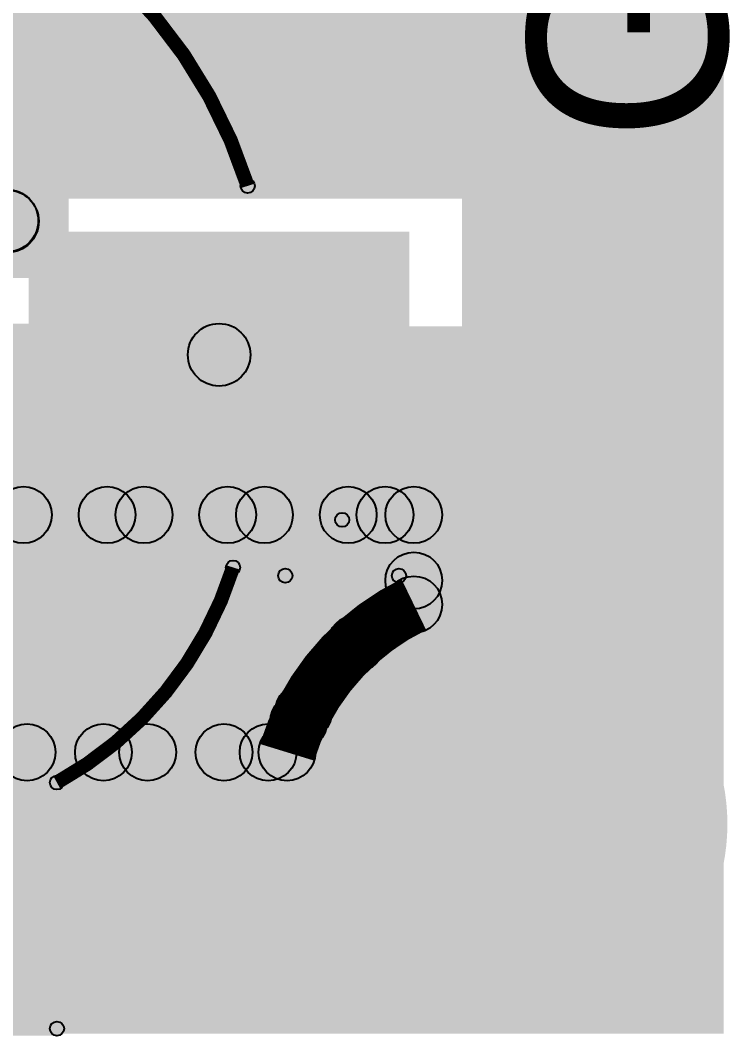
# Model space of a CAD drawing. Header units: millimetres. Extents: x 1.65 to 3.65, y 2.62 to 4.07.
# Drawn here: x 3.3995 to 3.6492, y 2.6233 to 2.9808 of the extents above; entities that cross this region are included whole.
import ezdxf

# ---------------------------------------------------------------- set-up
doc = ezdxf.new("R2010")
doc.units = ezdxf.units.MM
doc.header["$MEASUREMENT"] = 0
for name, color, linetype in [('BottomLayer', 5, 'Continuous'), ('BottomPaste', 16, 'Continuous'), ('BottomSolder', 6, 'Continuous'), ('PadHoleLayer', 156, 'Continuous'), ('TopLayer', 1, 'Continuous'), ('TopOverlay', 2, 'Continuous'), ('TopPaste', 8, 'Continuous'), ('TopSolder', 216, 'Continuous')]:
    doc.layers.add(name, color=color, linetype=linetype)

# ---------------------------------------------------------------- blocks, each defined once
blk = doc.blocks.new('YS_SBZ9032C03R16_1')
at = {"layer": 'TopLayer'}
blk.add_hatch(color=1, dxfattribs=at).paths.add_polyline_path([(-0.22047, 0.03937), (-0.09449, 0.03937), (-0.09449, -0.03937), (-0.22047, -0.03937)])
at = {"layer": 'TopOverlay'}
h = blk.add_hatch(color=2, dxfattribs=at)
edge = h.paths.add_edge_path()
edge.add_arc((-0.10039, 0.2372), 0.0025, 0, 360)
h = blk.add_hatch(color=2, dxfattribs=at)
edge = h.paths.add_edge_path()
edge.add_arc((-0.10039, 0.2372), 0.0025, 0, 360)
for points in [[(0.10039, 0.2397), (0.10039, 0.2347), (-0.10039, 0.2347), (-0.10039, 0.2397)], [(-0.10289, 0.2372), (-0.09789, 0.2372), (-0.09789, 0.15059), (-0.10289, 0.15059)], [(-0.20329, 0.0981), (-0.19829, 0.0981), (-0.19829, 0.0581), (-0.20329, 0.0581)], [(-0.18077, 0.08026), (-0.18077, 0.07526), (-0.22077, 0.07526), (-0.22077, 0.08026)]]:
    blk.add_hatch(color=2, dxfattribs=at).paths.add_polyline_path(points)
h = blk.add_hatch(color=2, dxfattribs=at)
edge = h.paths.add_edge_path()
edge.add_arc((-0.10039, 0.15059), 0.0025, 0, 360)
h = blk.add_hatch(color=2, dxfattribs=at)
edge = h.paths.add_edge_path()
edge.add_arc((-0.10039, 0.15059), 0.0025, 0, 360)
h = blk.add_hatch(color=2, dxfattribs=at)
edge = h.paths.add_edge_path()
edge.add_arc((-0.20079, 0.0981), 0.0025, 0, 360)
h = blk.add_hatch(color=2, dxfattribs=at)
edge = h.paths.add_edge_path()
edge.add_arc((-0.22077, 0.07776), 0.0025, 0, 360)
h = blk.add_hatch(color=2, dxfattribs=at)
edge = h.paths.add_edge_path()
edge.add_arc((-0.18077, 0.07776), 0.0025, 0, 360)
h = blk.add_hatch(color=2, dxfattribs=at)
edge = h.paths.add_edge_path()
edge.add_arc((-0.1624, 0.07486), 0.0025, 0, 360)
h = blk.add_hatch(color=2, dxfattribs=at)
edge = h.paths.add_edge_path()
edge.add_arc((-0.20079, 0.0581), 0.0025, 0, 360)
h = blk.add_hatch(color=2, dxfattribs=at)
edge = h.paths.add_edge_path()
edge.add_arc((-0.16752, -0.05945), 0.0025, 0, 360)
at = {"layer": 'TopPaste'}
blk.add_hatch(color=8, dxfattribs=at).paths.add_polyline_path([(-0.22047, 0.03937), (-0.09449, 0.03937), (-0.09449, -0.03937), (-0.22047, -0.03937)])
at = {"layer": 'TopSolder'}
blk.add_hatch(color=216, dxfattribs=at).paths.add_polyline_path([(-0.22447, 0.04337), (-0.09049, 0.04337), (-0.09049, -0.04337), (-0.22447, -0.04337)])
at = {"layer": 'TopOverlay', "const_width": 0.005}
for points in [[(-0.1624, 0.07486, -0.193043), (-0.10039, 0.15059)], [(0.16819, -0.05729, -0.737031), (-0.16752, -0.05945)]]:
    blk.add_lwpolyline(points, format="xyb", dxfattribs=at)
at = {"layer": 'TopOverlay'}
for centre in [(-0.10039, 0.2372), (-0.10039, 0.2372), (-0.10039, 0.15059), (-0.10039, 0.15059), (-0.20079, 0.0981), (-0.22077, 0.07776), (-0.18077, 0.07776), (-0.1624, 0.07486), (-0.20079, 0.0581), (-0.16752, -0.05945)]:
    blk.add_circle(centre, 0.0025, dxfattribs=at)
blk = doc.blocks.new('RES_0603_B_5')
at = {"layer": 'BottomLayer'}
for points in [[(-0.045, -0.0175), (-0.045, 0.0175), (-0.015, 0.0175), (-0.015, -0.0175)], [(0.015, -0.0175), (0.015, 0.0175), (0.045, 0.0175), (0.045, -0.0175)]]:
    blk.add_hatch(color=5, dxfattribs=at).paths.add_polyline_path(points)
at = {"layer": 'BottomPaste'}
for points in [[(-0.045, -0.0175), (-0.045, 0.0175), (-0.015, 0.0175), (-0.015, -0.0175)], [(0.015, -0.0175), (0.015, 0.0175), (0.045, 0.0175), (0.045, -0.0175)]]:
    blk.add_hatch(color=16, dxfattribs=at).paths.add_polyline_path(points)
at = {"layer": 'BottomSolder'}
for points in [[(-0.049, -0.0215), (-0.049, 0.0215), (-0.011, 0.0215), (-0.011, -0.0215)], [(0.011, -0.0215), (0.011, 0.0215), (0.049, 0.0215), (0.049, -0.0215)]]:
    blk.add_hatch(color=6, dxfattribs=at).paths.add_polyline_path(points)

msp = doc.modelspace()

# ---------------------------------------------------------------- hatches: boundary and pattern name
at = {"layer": 'BottomLayer'}
for points in [[(3.321, 2.89), (3.414, 2.89), (3.414, 2.929), (3.321, 2.929)], [(3.38702, 2.90242), (3.40258, 2.91798), (3.40278, 2.91778), (3.38722, 2.90222)], [(3.325, 2.624), (3.647, 2.624), (3.647, 2.873), (3.325, 2.873)]]:
    msp.add_hatch(color=5, dxfattribs=at).paths.add_polyline_path(points)
h = msp.add_hatch(color=5, dxfattribs=at)
edge = h.paths.add_edge_path()
edge.add_arc((3.3948, 2.9102), 0.011, 0, 360)
h = msp.add_hatch(color=5, dxfattribs=at)
edge = h.paths.add_edge_path()
edge.add_arc((3.395, 2.91), 0.011, 0, 360)
h = msp.add_hatch(color=5, dxfattribs=at)
edge = h.paths.add_edge_path()
edge.add_arc((3.57547, 2.6978), 0.0689, 0, 360)
at = {"layer": 'BottomSolder'}
h = msp.add_hatch(color=6, dxfattribs=at)
edge = h.paths.add_edge_path()
edge.add_arc((3.57547, 2.6978), 0.0729, 0, 360)
at = {"layer": 'PadHoleLayer'}
h = msp.add_hatch(color=156, dxfattribs=at)
edge = h.paths.add_edge_path()
edge.add_arc((3.57547, 2.6978), 0.05472, 0, 360)
at = {"layer": 'TopLayer'}
for points in [[(3.222, 2.956), (3.453, 2.956), (3.453, 3.145), (3.222, 3.145)], [(3.222, 2.918), (3.647, 2.918), (3.647, 2.993), (3.222, 2.993)], [(3.555, 2.624), (3.647, 2.624), (3.647, 2.93), (3.555, 2.93)], [(3.38, 2.852), (3.38, 2.874), (3.46948, 2.874), (3.46948, 2.852)], [(3.36836, 2.81176), (3.3825, 2.8259), (3.47826, 2.73013), (3.46412, 2.71599)], [(3.3241, 2.71599), (3.30996, 2.73013), (3.39353, 2.8137), (3.40767, 2.79956)], [(3.36653, 2.71599), (3.35239, 2.73013), (3.43595, 2.8137), (3.4501, 2.79956)], [(3.38949, 2.79663), (3.38949, 2.81663), (3.538, 2.81663), (3.538, 2.79663)], [(3.40896, 2.71599), (3.39481, 2.73013), (3.47838, 2.8137), (3.49252, 2.79956)], [(3.42298, 2.79956), (3.43712, 2.8137), (3.50633, 2.74449), (3.49219, 2.73035)], [(3.45138, 2.71599), (3.43724, 2.73013), (3.52081, 2.8137), (3.53495, 2.79956)], [(3.46541, 2.79956), (3.47955, 2.8137), (3.52479, 2.76846), (3.51065, 2.75431)], [(3.46541, 2.79956), (3.47955, 2.8137), (3.52479, 2.76846), (3.51065, 2.75431)], [(3.50783, 2.79956), (3.52198, 2.8137), (3.54507, 2.79061), (3.53093, 2.77646)], [(3.548, 2.77509), (3.528, 2.77509), (3.528, 2.80663), (3.548, 2.80663)], [(3.34714, 2.79054), (3.36128, 2.80469), (3.43584, 2.73013), (3.4217, 2.71599)], [(3.49381, 2.71599), (3.47967, 2.73013), (3.49042, 2.74089), (3.50456, 2.72675)], [(3.27966, 2.71306), (3.27966, 2.73306), (3.49338, 2.73306), (3.49338, 2.71306)]]:
    msp.add_hatch(color=1, dxfattribs=at).paths.add_polyline_path(points)
h = msp.add_hatch(color=1, dxfattribs=at)
edge = h.paths.add_edge_path()
edge.add_arc((3.46948, 2.863), 0.011, 0, 360)
h = msp.add_hatch(color=1, dxfattribs=at)
edge = h.paths.add_edge_path()
edge.add_arc((3.4006, 2.80663), 0.01, 0, 360)
h = msp.add_hatch(color=1, dxfattribs=at)
edge = h.paths.add_edge_path()
edge.add_arc((3.43005, 2.80663), 0.01, 0, 360)
h = msp.add_hatch(color=1, dxfattribs=at)
edge = h.paths.add_edge_path()
edge.add_arc((3.44303, 2.80663), 0.01, 0, 360)
h = msp.add_hatch(color=1, dxfattribs=at)
edge = h.paths.add_edge_path()
edge.add_arc((3.47248, 2.80663), 0.01, 0, 360)
h = msp.add_hatch(color=1, dxfattribs=at)
edge = h.paths.add_edge_path()
edge.add_arc((3.47248, 2.80663), 0.01, 0, 360)
h = msp.add_hatch(color=1, dxfattribs=at)
edge = h.paths.add_edge_path()
edge.add_arc((3.48545, 2.80663), 0.01, 0, 360)
h = msp.add_hatch(color=1, dxfattribs=at)
edge = h.paths.add_edge_path()
edge.add_arc((3.5149, 2.80663), 0.01, 0, 360)
h = msp.add_hatch(color=1, dxfattribs=at)
edge = h.paths.add_edge_path()
edge.add_arc((3.52788, 2.80663), 0.01, 0, 360)
h = msp.add_hatch(color=1, dxfattribs=at)
edge = h.paths.add_edge_path()
edge.add_arc((3.538, 2.80663), 0.01, 0, 360)
h = msp.add_hatch(color=1, dxfattribs=at)
edge = h.paths.add_edge_path()
edge.add_arc((3.538, 2.80663), 0.01, 0, 360)
h = msp.add_hatch(color=1, dxfattribs=at)
edge = h.paths.add_edge_path()
edge.add_arc((3.538, 2.78353), 0.01, 0, 360)
h = msp.add_hatch(color=1, dxfattribs=at)
edge = h.paths.add_edge_path()
edge.add_arc((3.538, 2.77509), 0.01, 0, 360)
h = msp.add_hatch(color=1, dxfattribs=at)
edge = h.paths.add_edge_path()
edge.add_arc((3.538, 2.77509), 0.01, 0, 360)
h = msp.add_hatch(color=1, dxfattribs=at)
edge = h.paths.add_edge_path()
edge.add_arc((3.51772, 2.76138), 0.01, 0, 360)
h = msp.add_hatch(color=1, dxfattribs=at)
edge = h.paths.add_edge_path()
edge.add_arc((3.51772, 2.76138), 0.01, 0, 360)
h = msp.add_hatch(color=1, dxfattribs=at)
edge = h.paths.add_edge_path()
edge.add_arc((3.57547, 2.6978), 0.0689, 0, 360)
h = msp.add_hatch(color=1, dxfattribs=at)
edge = h.paths.add_edge_path()
edge.add_arc((3.49926, 2.73742), 0.01, 0, 360)
h = msp.add_hatch(color=1, dxfattribs=at)
edge = h.paths.add_edge_path()
edge.add_arc((3.49749, 2.73382), 0.01, 0, 360)
h = msp.add_hatch(color=1, dxfattribs=at)
edge = h.paths.add_edge_path()
edge.add_arc((3.40188, 2.72306), 0.01, 0, 360)
h = msp.add_hatch(color=1, dxfattribs=at)
edge = h.paths.add_edge_path()
edge.add_arc((3.42877, 2.72306), 0.01, 0, 360)
h = msp.add_hatch(color=1, dxfattribs=at)
edge = h.paths.add_edge_path()
edge.add_arc((3.44431, 2.72306), 0.01, 0, 360)
h = msp.add_hatch(color=1, dxfattribs=at)
edge = h.paths.add_edge_path()
edge.add_arc((3.47119, 2.72306), 0.01, 0, 360)
h = msp.add_hatch(color=1, dxfattribs=at)
edge = h.paths.add_edge_path()
edge.add_arc((3.48674, 2.72306), 0.01, 0, 360)
h = msp.add_hatch(color=1, dxfattribs=at)
edge = h.paths.add_edge_path()
edge.add_arc((3.49338, 2.72306), 0.01, 0, 360)
h = msp.add_hatch(color=1, dxfattribs=at)
edge = h.paths.add_edge_path()
edge.add_arc((3.49338, 2.72306), 0.01, 0, 360)
at = {"layer": 'TopSolder'}
h = msp.add_hatch(color=216, dxfattribs=at)
edge = h.paths.add_edge_path()
edge.add_arc((3.57547, 2.6978), 0.0729, 0, 360)

# ---------------------------------------------------------------- linework, layer by layer
at = {"layer": 'BottomLayer'}
for centre in [(3.3948, 2.9102), (3.395, 2.91)]:
    msp.add_circle(centre, 0.011, dxfattribs=at)
at = {"layer": 'TopLayer', "const_width": 0.02}
msp.add_lwpolyline([(3.49338, 2.72306, -0.208134), (3.538, 2.77509)], format="xyb", dxfattribs=at)
at = {"layer": 'TopLayer'}
for centre, radius in [((3.46948, 2.863), 0.011), ((3.4006, 2.80663), 0.01), ((3.43005, 2.80663), 0.01), ((3.44303, 2.80663), 0.01), ((3.47248, 2.80663), 0.01), ((3.47248, 2.80663), 0.01), ((3.48545, 2.80663), 0.01), ((3.5149, 2.80663), 0.01), ((3.52788, 2.80663), 0.01), ((3.538, 2.80663), 0.01), ((3.538, 2.80663), 0.01), ((3.538, 2.78353), 0.01), ((3.538, 2.77509), 0.01), ((3.538, 2.77509), 0.01), ((3.51772, 2.76138), 0.01), ((3.51772, 2.76138), 0.01), ((3.49926, 2.73742), 0.01), ((3.49749, 2.73382), 0.01), ((3.40188, 2.72306), 0.01), ((3.42877, 2.72306), 0.01), ((3.44431, 2.72306), 0.01), ((3.47119, 2.72306), 0.01), ((3.48674, 2.72306), 0.01), ((3.49338, 2.72306), 0.01), ((3.49338, 2.72306), 0.01)]:
    msp.add_circle(centre, radius, dxfattribs=at)

# ---------------------------------------------------------------- block references
for name, p, rotation in [('YS_SBZ9032C03R16_1', (3.312, 2.863), 180), ('RES_0603_B_5', (3.395, 2.88), 270)]:
    msp.add_blockref(name, p, dxfattribs=dict(rotation=rotation))

# ---------------------------------------------------------------- texts
at = {"layer": 'TopOverlay'}
msp.add_text('GREEN', height=0.07, rotation=90, dxfattribs=at).set_placement((3.64818, 2.938))

doc.saveas('drawing.dxf')
